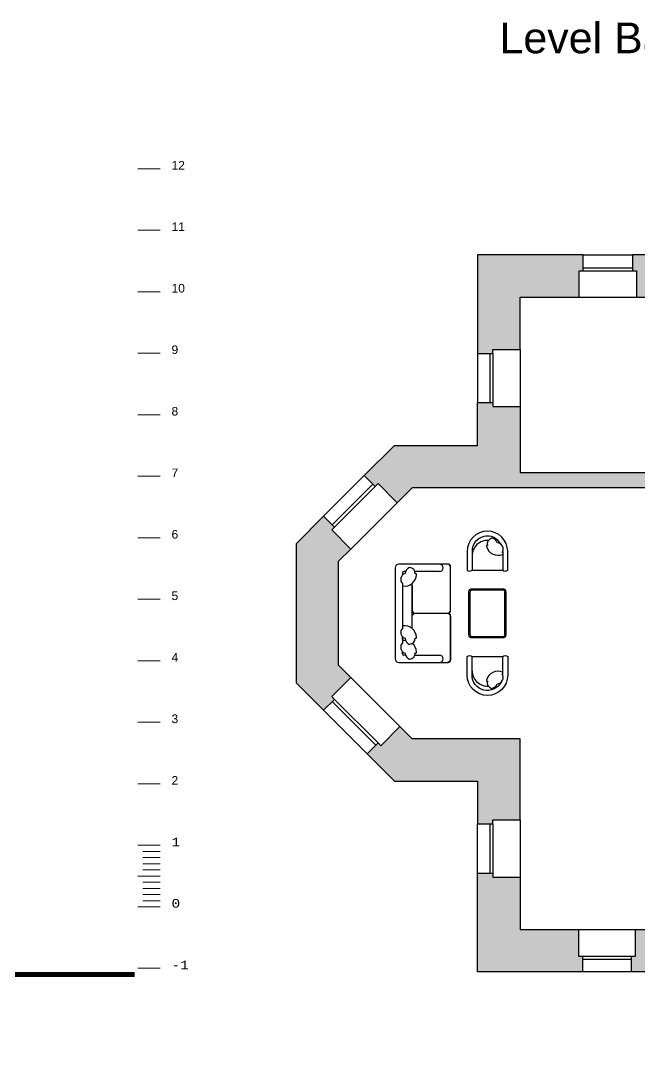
# Model space of a CAD drawing. Header units: millimetres. Extents: x 85048 to 158814, y 1395 to 38919.
# Drawn here: x 133641 to 143699, y 21956 to 38918 of the extents above; entities that cross this region are included whole.
import ezdxf

# ---------------------------------------------------------------- set-up
doc = ezdxf.new("R2010")
doc.units = ezdxf.units.MM
for name, color, linetype in [('furniture _san', 36, 'Continuous'), ('hatches', 8, 'Continuous'), ('wall', 5, 'Continuous')]:
    doc.layers.add(name, color=color, linetype=linetype)
doc.layers.add('txt', color=7, linetype='Continuous', lineweight=13)
doc.styles.get("Standard").update_dxf_attribs({"font": 'arial.ttf'})

# ---------------------------------------------------------------- blocks, each defined once
blk = doc.blocks.new('A$C1352')
at = {"color": 0}
for points in [[(0.003, 0.053), (0.003, 0.553, -0.414214), (0.053, 0.603), (0.753, 0.603, -0.414214), (0.803, 0.553), (0.803, 0.053, -0.414214), (0.753, 0.003), (0.053, 0.003, -0.414214)], [(0.023, 0.053), (0.023, 0.553, -0.414214), (0.053, 0.583), (0.753, 0.583, -0.414214), (0.783, 0.553), (0.783, 0.053, -0.414214), (0.753, 0.023), (0.053, 0.023, -0.414214)]]:
    blk.add_lwpolyline(points, format="xyb", close=True, dxfattribs=at)
blk = doc.blocks.new('furniture 076')
at = {"color": 0}
for p, q in [((1750, 1005), (1750, 700)), ((168, 680), (140, 680)), ((720, 680), (320, 680)), ((120, 660), (120, 623)), ((120, 479), (120, -239)), ((120, -420), (120, -383)), ((120, -383), (120, -479)), ((120, -660), (120, -623)), ((168, -680), (140, -680)), ((320, -680), (720, -680)), ((1750, -1005), (1750, -700))]:
    blk.add_line(p, q, dxfattribs=at)
at = {"color": 0, "ltscale": 0.03}
for points in [[(1750, 700, 0.369229), (1830, 700), (1830, 1005, 1), (1170, 1005), (1170, 700, 0.369229), (1250, 700)], [(1750, -700, -0.369229), (1830, -700), (1830, -1005, -1), (1170, -1005), (1170, -700, -0.369229), (1250, -700)]]:
    blk.add_lwpolyline(points, format="xyb", close=True, dxfattribs=at)
at = {"color": 0}
for points in [[(1721, 1121, 0.785087), (1250, 1005), (1250, 700)], [(275, 453), (275, 50, 0.414214), (325, 0), (850, 0, 0.414214), (900, 50), (900, 750, 0.414214), (850, 800)], [(275, -247), (275, -50, -0.414214), (325, 0), (850, 0, -0.414214), (900, -50), (900, -750, -0.414214), (850, -800)], [(1721, -1121, -0.785087), (1250, -1005), (1250, -700)]]:
    blk.add_lwpolyline(points, format="xyb", dxfattribs=at)
at = {"color": 0, "ltscale": 0.03}
blk.add_lwpolyline([(860, 0, 0.414214), (900, 40), (900, 760, 0.414214), (860, 800), (60, 800, 0.414214), (0, 740), (0, -740, 0.414214), (60, -800), (860, -800, 0.414214), (900, -760), (900, -40, 0.414214), (860, 0)], format="xyb", dxfattribs=at)
at = {"color": 0}
blk.add_lwpolyline([(275, -247), (275, 487)], dxfattribs=at)
for centre, radius, start, end in [((1600, 1125), 103, 110.5305, 193.3597), ((1554, 1109), 113, 18.6466, 85.0001), ((1500, 934), 250, 86.342, 180.0539), ((1495, 1090), 12, 66.2577, 209.3762), ((1671, 1137), 194, 195.7143, 292.9857), ((1656, 1045), 100, 325.8599, 87.0078), ((1500, 1005), 250, 0.0539, 1.1464), ((140, 660), 20, 90, 180), ((272, 638), 113, 109.1026, 175.4561), ((224, 642), 103, 0.743, 83.5721), ((720, 740), 60, 0, 90), ((720, 740), 60, 270, 0), ((189, 551), 100, 107.0949, 228.2428), ((152, 636), 194, 261.117, 358.3884), ((334, 634), 12, 344.7265, 127.845), ((189, -311), 100, 131.7572, 252.9051), ((152, -396), 194, 1.6116, 98.883), ((189, -551), 100, 131.7572, 252.9051), ((152, -636), 194, 84.881, 98.883), ((272, -398), 113, 184.5439, 250.8974), ((224, -402), 103, 276.4279, 359.257), ((152, -636), 194, 1.6116, 49.376), ((334, -394), 12, 232.155, 15.2735), ((140, -660), 20, 180, 270), ((140, -660), 20, 180, 270), ((272, -638), 113, 184.5439, 250.8974), ((224, -642), 103, 276.4279, 359.257), ((334, -634), 12, 232.155, 15.2735), ((720, -740), 60, 0, 90), ((720, -740), 60, 270, 0), ((1500, -934), 250, 179.9461, 273.658), ((1671, -1137), 194, 67.0143, 164.2857), ((1656, -1045), 100, 272.9922, 34.1401), ((1500, -1005), 250, 358.8536, 359.9461), ((1495, -1090), 12, 150.6238, 293.7423), ((1600, -1125), 103, 166.6403, 249.4695), ((1554, -1109), 113, 274.9999, 341.3534)]:
    blk.add_arc(centre, radius, start, end, dxfattribs=at)
at = {"color": 0, "ltscale": 0.03, "xscale": 1000, "yscale": 1000, "zscale": 1000, "rotation": 90}
blk.add_blockref('A$C1352', (1803, -403), dxfattribs=at)

msp = doc.modelspace()

# ---------------------------------------------------------------- hatches: boundary and pattern name
at = {"layer": 'hatches', "true_color": 0x474847}
h = msp.add_hatch(color=59, dxfattribs=at)
h.paths.add_polyline_path([(149036, 36702), (144886, 36702), (144886, 35116), (143590, 35116), (143590, 34852), (143655, 34852), (143655, 34426), (145380, 34426), (145380, 34851), (145445, 34851), (145445, 35116), (145266, 35116), (145266, 36322), (149036, 36322), (149036, 36702)])
h.paths.add_polyline_path([(142791, 35116), (141071, 35116), (141071, 33511), (141321, 33511), (141321, 33576), (141761, 33576), (141761, 34426), (142726, 34426), (142726, 34852), (142791, 34852), (142791, 35116)])
h.paths.add_polyline_path([(141071, 32711), (141321, 32711), (141321, 32646), (141761, 32646), (141761, 31576), (144132, 31576), (144132, 31326), (140006, 31326), (139762, 31082), (139451, 31394), (139405, 31348), (139228, 31524), (139720, 32016), (141071, 32016)])
h.paths.add_polyline_path([(139009, 30329), (138698, 30641), (138744, 30687), (138567, 30863), (138121, 30417), (138121, 28156), (138567, 27710), (138744, 27886), (138698, 27932), (139009, 28243), (138811, 28441), (138811, 30131), (139009, 30329)])
h.paths.add_polyline_path([(139808, 27444), (139497, 27133), (139451, 27179), (139274, 27002), (139720, 26556), (141071, 26556), (141071, 25861), (141321, 25861), (141321, 25926), (141761, 25926), (141761, 27246), (140006, 27246), (139808, 27444)])
h.paths.add_polyline_path([(141071, 25061), (141321, 25061), (141321, 24996), (141761, 24996), (141761, 24146), (142711, 24146), (142711, 23712), (142776, 23712), (142776, 23456), (141071, 23456)])
h.paths.add_polyline_path([(145541, 24146), (145541, 23712), (145606, 23712), (145606, 23456), (145041, 23456), (145041, 23227), (144141, 23227), (144141, 23456), (143575, 23456), (143575, 23712), (143640, 23712), (143640, 24146)])
h.paths.add_polyline_path([(146471, 24146), (146471, 23712), (146406, 23712), (146406, 23456), (146951, 23456), (146951, 21956), (148805, 21956), (148805, 22206), (148740, 22206), (148740, 22646), (147641, 22646), (147641, 25376), (149796, 25376), (149795, 24746), (149915, 24746), (149916, 25376), (151090, 25376), (151090, 25496), (147641, 25496), (147641, 28856), (151090, 28856), (151090, 28976), (147641, 28976), (147641, 29206), (147321, 29206), (147321, 24146), (146471, 24142)])
h.paths.add_polyline_path([(150906, 21956), (150906, 22206), (150971, 22206), (150971, 22646), (152071, 22646), (152071, 25376), (151990, 25376), (151990, 25496), (152071, 25496), (152071, 26296), (152391, 26296), (152391, 24146), (155521, 24146), (155521, 27646), (152391, 27646), (152071, 27646), (152071, 28856), (151990, 28856), (151990, 28976), (152071, 28976), (152071, 29077), (152391, 29077), (152391, 28286), (154241, 28286), (154241, 29107), (154741, 29107), (154741, 28286), (156591, 28286), (156591, 30896), (154741, 30896), (154741, 30007), (154241, 30007), (154241, 30896), (152391, 30896), (152391, 29977), (152071, 29977), (152071, 31136), (150771, 31136), (150771, 33046), (151086, 33046), (151086, 31536), (157221, 31536), (157221, 36063), (151086, 36063), (151086, 33946), (150771, 33946), (150771, 34427), (147981, 34427), (147981, 31156), (147641, 31156), (147641, 30106), (147321, 30106), (147321, 31326), (145032, 31326), (145032, 31576), (147321, 31576), (147321, 34427), (146510, 34427), (146510, 34851), (146445, 34851), (146445, 35116), (150446, 35116), (150445, 36703), (157861, 36703), (157861, 30896), (158481, 30896), (158481, 30601), (157031, 30601), (157031, 28541), (158481, 28541), (158481, 28246), (157161, 28246), (157161, 27486), (156211, 27486), (156211, 23456), (152761, 23456), (152761, 21956)])
h.paths.add_polyline_path([(149605, 21956), (149605, 22206), (149670, 22206), (149670, 22646), (149795, 22646), (149795, 24046), (149915, 24046), (149915, 22646), (150041, 22646), (150041, 22206), (150106, 22206), (150106, 21956), (149605, 21956)], flags=17)

# ---------------------------------------------------------------- linework, layer by layer
at = {"layer": 'txt', "color": 8}
for p, q in [((135545, 36514, 1), (135905, 36514, 1)), ((135545, 35514, 1), (135905, 35514, 1)), ((135545, 34514, 1), (135905, 34514, 1)), ((135545, 33514, 1), (135905, 33514, 1)), ((135545, 32514, 1), (135905, 32514, 1)), ((135545, 31514, 1), (135905, 31514, 1)), ((135545, 30514, 1), (135905, 30514, 1)), ((135545, 29514, 1), (135905, 29514, 1)), ((135545, 28514, 1), (135905, 28514, 1)), ((135545, 27514, 1), (135905, 27514, 1)), ((135545, 26514, 1), (135905, 26514, 1)), ((135545, 25514, 1), (135905, 25514, 1)), ((135627, 25414, 1), (135905, 25414, 1)), ((135627, 25314, 1), (135905, 25314, 1)), ((135627, 25214, 1), (135905, 25214, 1)), ((135627, 25114, 1), (135905, 25114, 1)), ((135545, 25014, 1), (135905, 25014, 1)), ((135627, 24914, 1), (135905, 24914, 1)), ((135627, 24814, 1), (135905, 24814, 1)), ((135627, 24714, 1), (135905, 24714, 1)), ((135627, 24614, 1), (135905, 24614, 1)), ((135545, 24514, 1), (135905, 24514, 1)), ((135545, 23514, 1), (135905, 23514, 1))]:
    msp.add_line(p, q, dxfattribs=at)
at = {"layer": 'wall', "color": 18, "true_color": 0x000000}
for p, q in [((142791, 35116, -2), (143590, 35116, -2)), ((142726, 34426, -2), (143655, 34426, -2)), ((141071, 33511, -2), (141071, 32711, -2)), ((141761, 33576, -2), (141761, 32646, -2)), ((138567, 30863, -2), (139228, 31524, -2)), ((139009, 28243, -2), (139808, 27444, -2)), ((138567, 27710, -2), (139274, 27002, -2)), ((141071, 25061, -2), (141071, 25861, -2)), ((141761, 25926, -2), (141761, 24996, -2)), ((142711, 24146, -2), (143640, 24146, -2)), ((143575, 23456, -2), (142776, 23456, -2))]:
    msp.add_line(p, q, dxfattribs=at)
at = {"layer": 'wall', "color": 5, "elevation": -2}
for points in [[(149036, 36702), (144886, 36702), (144886, 35116), (143590, 35116), (143590, 34852), (143655, 34852), (143655, 34426), (145380, 34426), (145380, 34851), (145445, 34851), (145445, 35116), (145266, 35116), (145266, 36322), (149036, 36322), (149036, 36702)], [(142791, 35116), (141071, 35116), (141071, 33511), (141321, 33511), (141321, 33576), (141761, 33576), (141761, 34426), (142726, 34426), (142726, 34852), (142791, 34852), (142791, 35116)], [(141071, 32711), (141321, 32711), (141321, 32646), (141761, 32646), (141761, 31576), (144132, 31576), (144132, 31326), (140006, 31326), (139762, 31082), (139451, 31394), (139405, 31348), (139228, 31524), (139720, 32016), (141071, 32016), (141071, 32711)], [(139009, 30329), (138698, 30641), (138744, 30687), (138567, 30863), (138121, 30417), (138121, 28156), (138567, 27710), (138744, 27886), (138698, 27932), (139009, 28243), (138811, 28441), (138811, 30131), (139009, 30329)], [(139808, 27444), (139497, 27133), (139451, 27179), (139274, 27002), (139720, 26556), (141071, 26556), (141071, 25861), (141321, 25861), (141321, 25926), (141761, 25926), (141761, 27246), (140006, 27246), (139808, 27444)], [(141071, 25061), (141321, 25061), (141321, 24996), (141761, 24996), (141761, 24146), (142711, 24146), (142711, 23712), (142776, 23712), (142776, 23456), (141071, 23456), (141071, 25061)], [(145541, 24146), (145541, 23712), (145606, 23712), (145606, 23456), (145041, 23456), (145041, 23227), (144141, 23227), (144141, 23456), (143575, 23456), (143575, 23712), (143640, 23712), (143640, 24146)]]:
    msp.add_lwpolyline(points, close=True, dxfattribs=at)
at = {"layer": 'wall', "color": 18, "true_color": 0x000000, "elevation": -2}
for points in [[(142791, 34902), (143590, 34902)], [(142791, 34852), (143590, 34852)], [(141271, 33511), (141271, 32711)], [(141321, 33511), (141321, 32711)], [(138708, 30722), (139369, 31383)], [(138744, 30687), (139405, 31348)], [(139009, 30329), (139762, 31082)], [(138708, 27851), (139415, 27144)], [(138744, 27886), (139451, 27179)], [(141271, 25861), (141271, 25061)], [(141321, 25861), (141321, 25061)], [(142776, 23712), (143575, 23712)], [(142776, 23662), (143575, 23662)]]:
    msp.add_lwpolyline(points, dxfattribs=at)
at = {"layer": 'wall', "elevation": -2}
msp.add_lwpolyline([(141071, 25861), (141321, 25861), (141321, 25926), (141761, 25926)], dxfattribs=at)
at = {"layer": 'wall', "color": 250, "linetype": 'Continuous', "lineweight": 15, "ltscale": 0.13, "const_width": 80}
msp.add_lwpolyline([(135491, 23414), (109650, 23414)], dxfattribs=at)

# ---------------------------------------------------------------- block references
at = {"layer": 'furniture _san'}
msp.add_blockref('furniture 076', (139731, 29286, -2), dxfattribs=at)

# ---------------------------------------------------------------- texts
at = {"layer": 'txt', "color": 250, "linetype": 'Continuous', "lineweight": 15, "ltscale": 0.13}
msp.add_text('Level Basement', height=500, dxfattribs=at).set_placement((141427, 38391, -2))
at = {"layer": 'txt', "color": 8, "insert": (136092, 36570, 1), "char_height": 140.4, "width": 92.32, "attachment_point": 4}
msp.add_mtext('12', dxfattribs=at)
at = {"layer": 'txt', "color": 8, "attachment_point": 4}
for s, insert, char_height in [('11', (136092, 35570, 1), 140.4), ('10', (136092, 34570, 1), 140.4), ('9', (136092, 33570, 1), 140), ('8', (136092, 32570, 1), 140), ('7', (136092, 31570, 1), 140), ('6', (136092, 30570, 1), 140), ('5', (136092, 29570, 1), 140), ('4', (136092, 28570, 1), 140), ('3', (136092, 27570, 1), 140), ('2', (136092, 26570, 1), 140), ('{\\fCourier New|b0|i0|c204|p49;1}', (136092, 25570, 1), 140.4), ('{\\fCourier New|b0|i0|c0|p49;0}', (136092, 24570, 1), 140.4), ('{\\fCourier New|b0|i0|c0|p49;-\\fCourier New|b0|i0|c204|p49;1}', (136092, 23570, 1), 140.4)]:
    msp.add_mtext(s, dxfattribs=dict(at, insert=insert, char_height=char_height))

doc.saveas('drawing.dxf')
